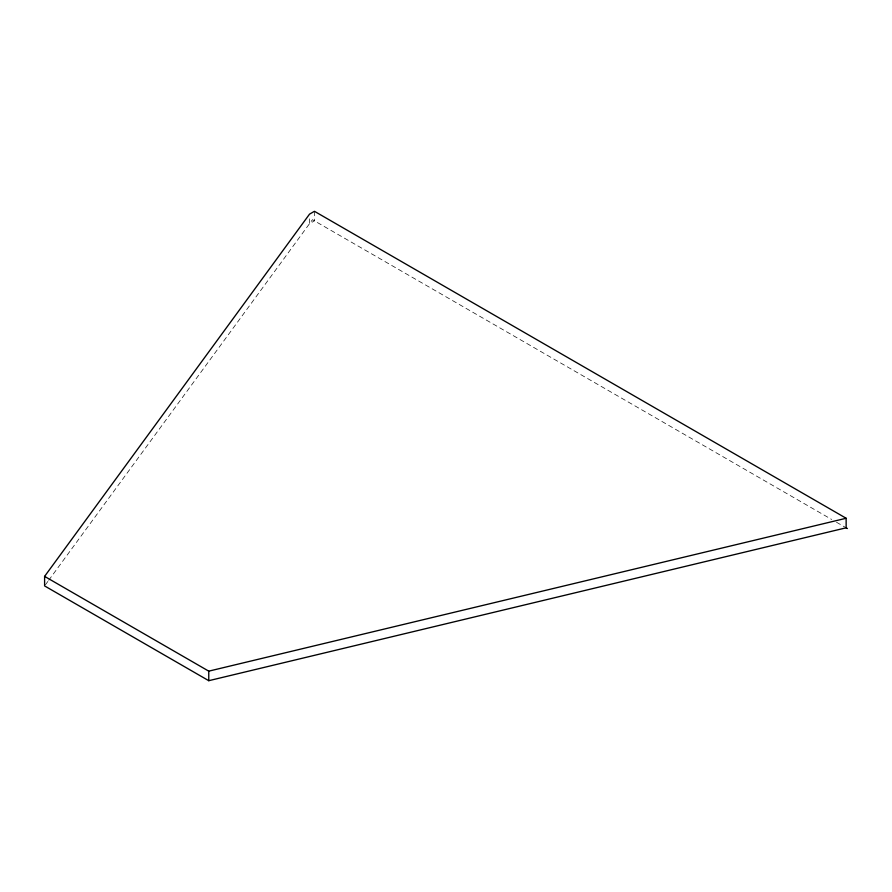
<?xml version="1.0" encoding="UTF-8"?>
<svg xmlns="http://www.w3.org/2000/svg" width="892" height="892" viewBox="0 0 892 892"><rect width="100%" height="100%" fill="white"/><g stroke="black" fill="none" stroke-linecap="round" stroke-linejoin="round"><path stroke-width="0.67" stroke-dasharray="4.46 3.34" d="M45.425 584.795L47.889 581.428M48.714 580.302L312.445 219.688L831.667 519.456M836.495 522.244L846.14 527.808M314.452 211.304L314.452 220.848L309.524 223.691L309.524 216.868"/><path stroke-width="1.34" d="M846.14 527.808L208.761 680.696L44.6 585.921L44.6 576.377L309.524 214.147L314.452 211.304L846.14 518.263L846.14 527.808L847.4 528.532M44.6 576.377L208.761 671.152L846.14 518.263M208.761 671.152L208.761 680.696"/></g></svg>
